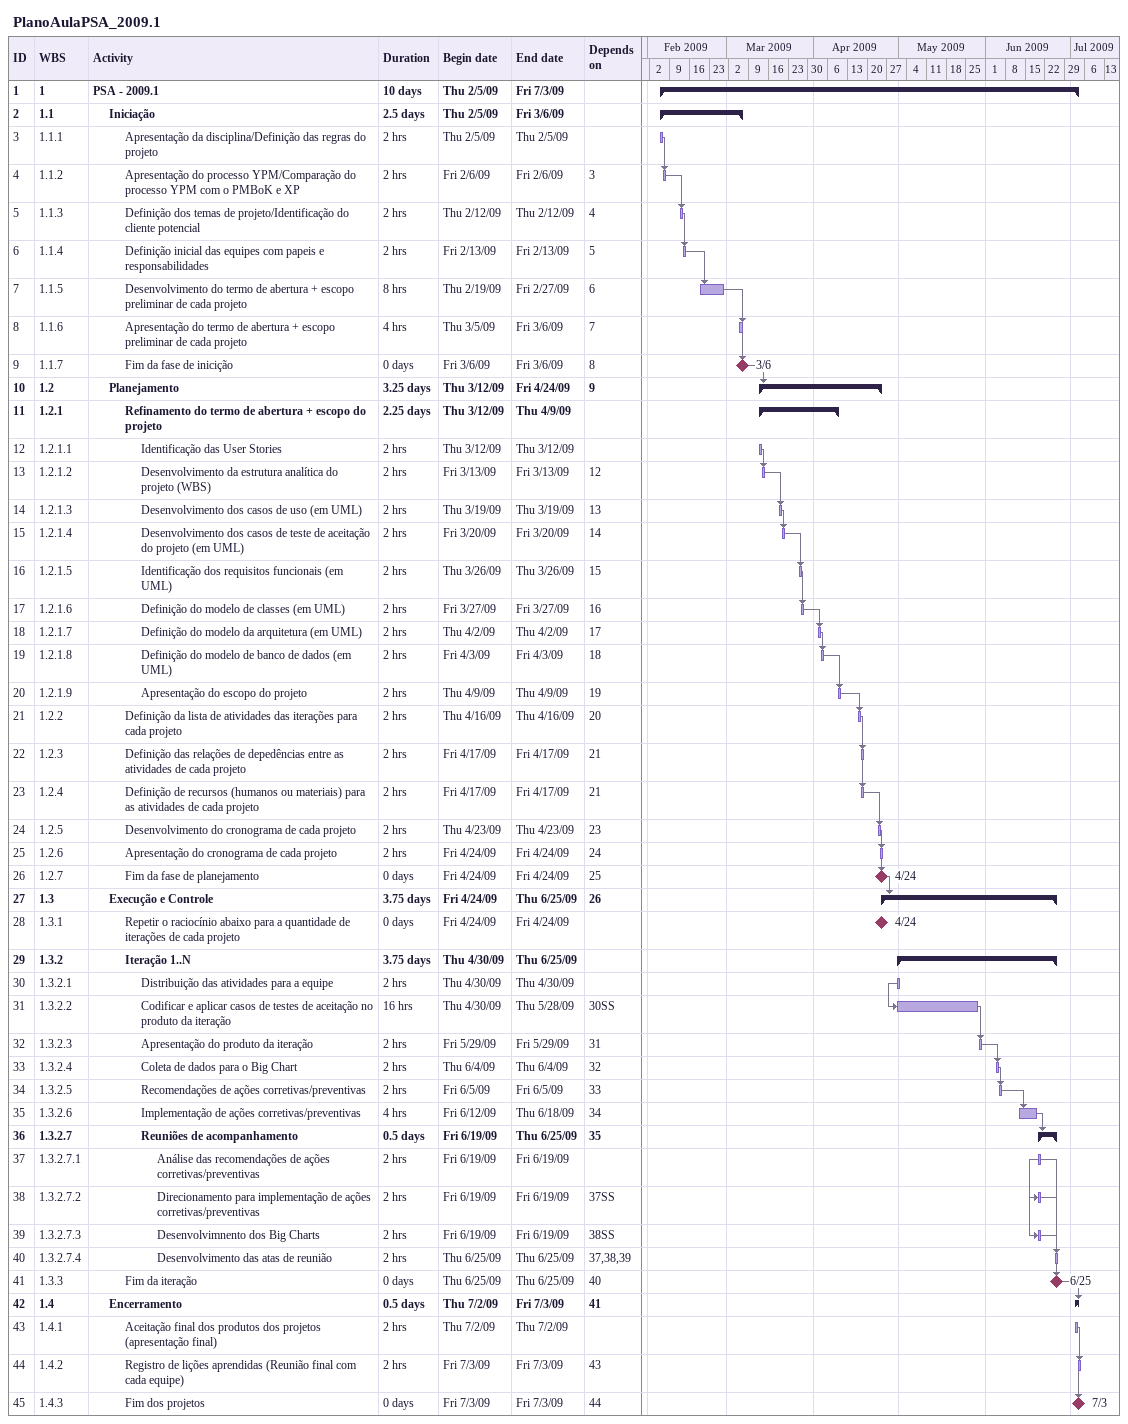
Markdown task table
PlanoAulaPSA_2009.1

| ID | WBS | Task | Duration | Start | Finish | Predecessors |
|---|---|---|---|---|---|---|
| 1 | 1 | **PSA - 2009.1** | 10d | 2009-02-05 | 2009-07-03 |  |
| 2 | 1.1 | **Iniciação** | 2.5d | 2009-02-05 | 2009-03-06 |  |
| 3 | 1.1.1 | Apresentação da disciplina/Definição das regras do projeto | 2h | 2009-02-05 | 2009-02-05 |  |
| 4 | 1.1.2 | Apresentação do processo YPM/Comparação do processo YPM com o PMBoK e XP | 2h | 2009-02-06 | 2009-02-06 | 3 |
| 5 | 1.1.3 | Definição dos temas de projeto/Identificação do cliente potencial | 2h | 2009-02-12 | 2009-02-12 | 4 |
| 6 | 1.1.4 | Definição inicial das equipes com papeis e responsabilidades | 2h | 2009-02-13 | 2009-02-13 | 5 |
| 7 | 1.1.5 | Desenvolvimento do termo de abertura + escopo preliminar de cada projeto | 8h | 2009-02-19 | 2009-02-27 | 6 |
| 8 | 1.1.6 | Apresentação do termo de abertura + escopo preliminar de cada projeto | 4h | 2009-03-05 | 2009-03-06 | 7 |
| 9 | 1.1.7 | Fim da fase de inicição | 0d | 2009-03-06 | 2009-03-06 | 8 |
| 10 | 1.2 | **Planejamento** | 3.25d | 2009-03-12 | 2009-04-24 | 9 |
| 11 | 1.2.1 | **Refinamento do termo de abertura + escopo do projeto** | 2.25d | 2009-03-12 | 2009-04-09 |  |
| 12 | 1.2.1.1 | Identificação das User Stories | 2h | 2009-03-12 | 2009-03-12 |  |
| 13 | 1.2.1.2 | Desenvolvimento da estrutura analítica do projeto (WBS) | 2h | 2009-03-13 | 2009-03-13 | 12 |
| 14 | 1.2.1.3 | Desenvolvimento dos casos de uso (em UML) | 2h | 2009-03-19 | 2009-03-19 | 13 |
| 15 | 1.2.1.4 | Desenvolvimento dos casos de teste de aceitação do projeto (em UML) | 2h | 2009-03-20 | 2009-03-20 | 14 |
| 16 | 1.2.1.5 | Identificação dos requisitos funcionais (em UML) | 2h | 2009-03-26 | 2009-03-26 | 15 |
| 17 | 1.2.1.6 | Definição do modelo de classes (em UML) | 2h | 2009-03-27 | 2009-03-27 | 16 |
| 18 | 1.2.1.7 | Definição do modelo da arquitetura (em UML) | 2h | 2009-04-02 | 2009-04-02 | 17 |
| 19 | 1.2.1.8 | Definição do modelo de banco de dados (em UML) | 2h | 2009-04-03 | 2009-04-03 | 18 |
| 20 | 1.2.1.9 | Apresentação do escopo do projeto | 2h | 2009-04-09 | 2009-04-09 | 19 |
| 21 | 1.2.2 | Definição da lista de atividades das iterações para cada projeto | 2h | 2009-04-16 | 2009-04-16 | 20 |
| 22 | 1.2.3 | Definição das relações de depedências entre as atividades de cada projeto | 2h | 2009-04-17 | 2009-04-17 | 21 |
| 23 | 1.2.4 | Definição de recursos (humanos ou materiais) para as atividades de cada projeto | 2h | 2009-04-17 | 2009-04-17 | 21 |
| 24 | 1.2.5 | Desenvolvimento do cronograma de cada projeto | 2h | 2009-04-23 | 2009-04-23 | 23 |
| 25 | 1.2.6 | Apresentação do cronograma de cada projeto | 2h | 2009-04-24 | 2009-04-24 | 24 |
| 26 | 1.2.7 | Fim da fase de planejamento | 0d | 2009-04-24 | 2009-04-24 | 25 |
| 27 | 1.3 | **Execução e Controle** | 3.75d | 2009-04-24 | 2009-06-25 | 26 |
| 28 | 1.3.1 | Repetir o raciocínio abaixo para a quantidade de iterações de cada projeto | 0d | 2009-04-24 | 2009-04-24 |  |
| 29 | 1.3.2 | **Iteração 1..N** | 3.75d | 2009-04-30 | 2009-06-25 |  |
| 30 | 1.3.2.1 | Distribuição das atividades para a equipe | 2h | 2009-04-30 | 2009-04-30 |  |
| 31 | 1.3.2.2 | Codificar e aplicar casos de testes de aceitação no produto da iteração | 16h | 2009-04-30 | 2009-05-28 | 30SS |
| 32 | 1.3.2.3 | Apresentação do produto da iteração | 2h | 2009-05-29 | 2009-05-29 | 31 |
| 33 | 1.3.2.4 | Coleta de dados para o Big Chart | 2h | 2009-06-04 | 2009-06-04 | 32 |
| 34 | 1.3.2.5 | Recomendações de ações corretivas/preventivas | 2h | 2009-06-05 | 2009-06-05 | 33 |
| 35 | 1.3.2.6 | Implementação de ações corretivas/preventivas | 4h | 2009-06-12 | 2009-06-18 | 34 |
| 36 | 1.3.2.7 | **Reuniões de acompanhamento** | 0.5d | 2009-06-19 | 2009-06-25 | 35 |
| 37 | 1.3.2.7.1 | Análise das recomendações de ações corretivas/preventivas | 2h | 2009-06-19 | 2009-06-19 |  |
| 38 | 1.3.2.7.2 | Direcionamento para implementação de ações corretivas/preventivas | 2h | 2009-06-19 | 2009-06-19 | 37SS |
| 39 | 1.3.2.7.3 | Desenvolvimnento dos Big Charts | 2h | 2009-06-19 | 2009-06-19 | 38SS |
| 40 | 1.3.2.7.4 | Desenvolvimento das atas de reunião | 2h | 2009-06-25 | 2009-06-25 | 37, 38, 39 |
| 41 | 1.3.3 | Fim da iteração | 0d | 2009-06-25 | 2009-06-25 | 40 |
| 42 | 1.4 | **Encerramento** | 0.5d | 2009-07-02 | 2009-07-03 | 41 |
| 43 | 1.4.1 | Aceitação final dos produtos dos projetos (apresentação final) | 2h | 2009-07-02 | 2009-07-02 |  |
| 44 | 1.4.2 | Registro de lições aprendidas (Reunião final com cada equipe) | 2h | 2009-07-03 | 2009-07-03 | 43 |
| 45 | 1.4.3 | Fim dos projetos | 0d | 2009-07-03 | 2009-07-03 | 44 |
